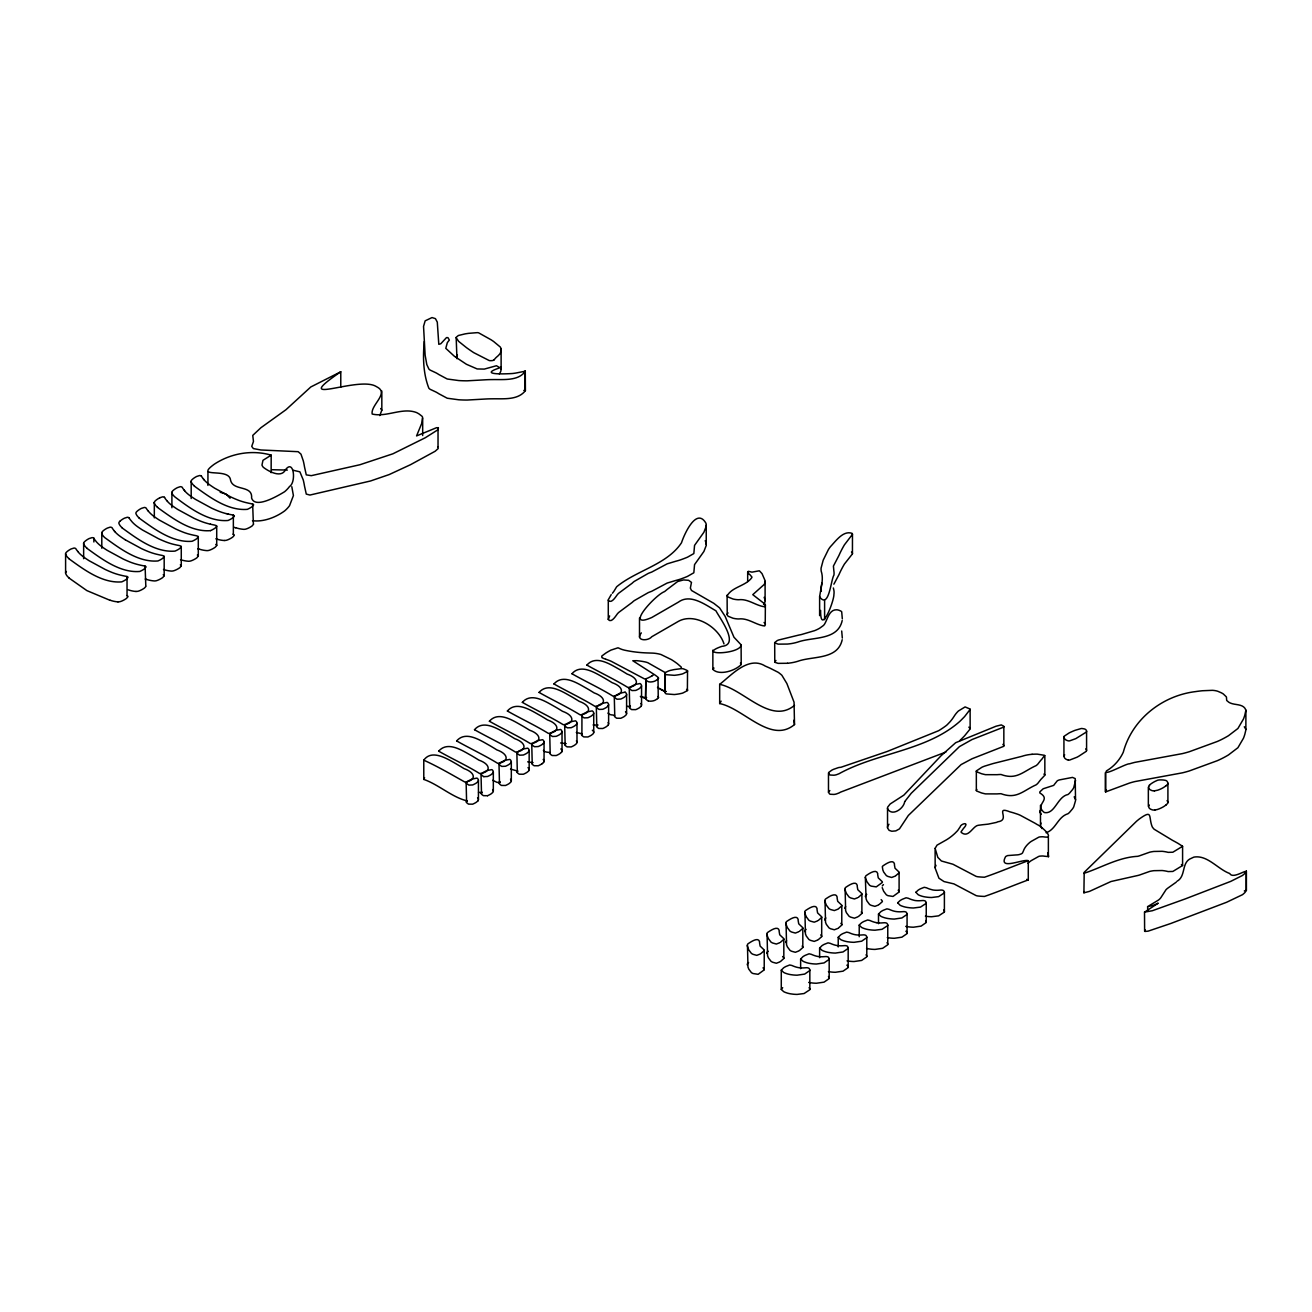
<?xml version="1.0" encoding="UTF-8"?>
<svg xmlns="http://www.w3.org/2000/svg" width="1312" height="1312" viewBox="0 0 1312 1312"><rect width="100%" height="100%" fill="white"/><g stroke="black" fill="none" stroke-linecap="round" stroke-linejoin="round"><path stroke-width="1.5" d="M1032.085 754.302L1033.397 754.22A34.817 20.106 0 0 1 1037.284 754.138L1044.68 755.351L1041.712 759.369A21.271 12.284 0 0 0 1040.367 760.845L1037.808 764.125A23.813 13.76 0 0 1 1036.103 765.618C1023.13 771.39 1016.718 780.312 1001.023 774.49A28.257 16.318 0 0 0 997.054 774.687L985.492 774.67A46.494 26.847 0 0 1 981.442 773.686L976.636 771.784A2.05 1.181 0 0 1 976.39 770.898L981.934 767.241A32.964 19.04 0 0 1 984.525 766.175L992.626 763.682A152.668 88.134 0 0 1 998.202 762.272L1021.917 756.319A26.929 15.547 0 0 1 1032.085 754.302M1044.844 755.646L1044.844 775.228L1041.712 778.574A21.271 12.284 0 0 0 1040.367 780.066L1037.808 783.346A23.813 13.76 0 0 1 1036.103 784.838C1023.13 790.611 1016.718 799.533 1001.023 793.711A28.257 16.318 0 0 0 997.054 793.908L985.492 793.891A46.494 26.847 0 0 1 981.442 792.907L976.636 791.005A2.05 1.181 0 0 1 976.39 790.103L976.866 789.447M340.776 371.772C287.771 408.016 358.078 375.576 376.019 386.4A63.255 36.523 0 0 1 378.578 387.893C387.876 394.371 370.476 405.457 372.182 414.034C386.548 417.56 402.407 407.081 416.609 412.591A35.834 20.697 0 0 1 419.102 414.002L421.956 416.216A6.576 3.788 0 0 1 422.579 417.38L421.759 423.284L416.576 435.912L436.584 427.679L438.438 427.909L437.782 429.86L425.318 437.732L392.895 453.804L359.914 464.743L311.305 475.666L306.27 474.878L304.482 466.76A198.096 114.374 0 0 0 303.236 460.709L300.973 454.149L298.168 451.689L260.891 449.983L253.347 448.573L251.74 446.392L253.462 441.455L252.757 435.404L260.908 427.728L285.967 409.721L310.813 386.958L340.776 371.772L340.776 387.138M935.112 848.388L937.014 845.158L946.083 840.041A56.629 32.702 0 0 0 950.364 837.187L952.02 835.892A89.446 51.644 0 0 0 955.12 833.169L957.366 830.89A26.88 15.514 0 0 0 958.318 829.643L959.088 828.462A55.383 31.98 0 0 1 960.122 826.986C960.384 824.166 968.108 821.689 965.419 826.002A32.324 18.663 0 0 1 963.549 828.348L961.073 831.792A3.116 1.804 0 0 0 961.417 832.579C967.912 837.794 971.782 828.528 976.538 825.855A7.626 4.412 0 0 1 978.326 825.281L982.934 824.69A114.046 65.846 0 0 0 988.297 824.116L996.382 822.427A37.49 21.648 0 0 0 997.874 821.771C1010.945 820.033 994.152 805.617 1010.027 811.882A74.505 43.017 0 0 1 1013.618 812.882L1017.718 814.227A35.736 20.631 0 0 1 1020.457 815.375L1034.807 823.116A50.299 29.044 0 0 1 1037.005 824.461C1040.957 825.937 1055.225 838.499 1044.729 837.023A9.151 5.281 0 0 0 1042.187 836.761L1039.973 836.892A4.674 2.706 0 0 0 1038.694 837.22L1031.265 841.386A25.24 14.58 0 0 0 1029.412 842.763L1027.985 844.092A47.954 27.683 0 0 0 1026.148 846.125L1025.754 846.65A33.751 19.483 0 0 0 1023.475 850.832L1022.507 852.964A5.297 3.05 0 0 1 1021.179 853.915L1019.424 854.522A9.381 5.412 0 0 1 1016.029 854.948L1007.649 855.572A12.694 7.331 0 0 0 1005.632 856.572C997.727 870.922 1023.048 858.704 1028.28 860.688L1028.28 879.909C1014.094 885.108 998.776 891.537 984.492 896.44A71.684 41.394 0 0 1 980.31 896.211L978.129 896.014A8.2 4.74 0 0 1 976.062 895.571L953.922 883.894L944.017 881.566L938.949 878.22L935.161 868.15L935.112 848.388L937.818 857.376L941.409 861L952.922 864.231L976.062 876.35A8.2 4.74 0 0 0 978.129 876.793L980.31 876.99A71.684 41.394 0 0 0 984.492 877.22C998.776 872.316 1014.094 865.904 1028.28 860.688M935.112 867.609L935.981 865.28M741.214 645.274C738.771 654.639 695.458 655.475 721.928 646.34C740.034 644.799 719.845 618.378 715.942 610.802C705.298 604.75 690.358 593.303 678.386 602.142L651.769 617.509C623.298 629.924 655.36 594.844 664.512 591.614A78.572 45.362 0 0 0 666.972 589.596L677.697 581.495L683.536 579.937L688.636 580.314L691.473 582.397L690.358 588.104L691.49 590.466L713.826 603.34L719.599 607.899L725.126 616.328L733.966 637.238L741.1 644.815L741.214 664.495C735.753 670.53 719.238 676.074 712.859 669.35L712.859 650.129M1075.578 780.345L1073.724 787.659A33.981 19.614 0 0 1 1072.429 789.742L1069.526 793.186A21.287 12.3 0 0 1 1067.952 794.531C1057.341 796.597 1054.996 814.654 1044.286 812.522C1033.807 804.125 1052.06 800.107 1039.875 793.022A6.019 3.477 0 0 1 1039.908 791.808L1043.204 788.758L1053.487 785.445A5.199 3.001 0 0 0 1054.438 784.363L1057.324 780.755A11.332 6.544 0 0 1 1059.44 779.902L1072.494 777.409L1075.217 778.59L1075.545 800.615L1073.724 806.88A33.981 19.614 0 0 1 1072.429 808.963L1069.526 812.407A21.287 12.3 0 0 1 1067.952 813.752C1057.718 816.835 1055.93 829.578 1046.09 832.743M423.776 760.189C431.779 748.742 447.687 759.041 456.658 764.142A279.538 161.392 0 0 1 463.972 768.57C475.977 772.752 476.486 780.673 464.809 782.018C451.41 774.474 437.486 766.339 423.776 760.189L423.776 779.41C438.536 784.494 452.279 797.466 467.269 800.91M423.776 779.41L424.58 777.655M705.216 540.675L705.938 542.446A24.288 14.022 0 0 1 706.2 545.562L703.904 551.466L694.556 564.603L693.835 572.77L687.537 576.362A91.66 52.923 0 0 1 683.519 577.985L680.715 579.018A45.182 26.092 0 0 1 675.975 580.412L667.136 583.069L651.621 591.335A37.212 21.484 0 0 0 648.21 592.647L634.204 600.666A32.128 18.548 0 0 0 632.138 602.438L618.903 612.294A24.731 14.284 0 0 0 617.427 613.77C615.558 616.246 611.244 623.462 608.276 619.444L608.292 599.748L611.228 594.615M608.276 619.444L609.621 615.902M1245.892 710.169L1244.809 715.155A157.096 90.692 0 0 1 1243.481 718.992L1237.921 728.488L1228.524 735.671A97.367 56.203 0 0 1 1223.489 738.508L1221.849 739.361A80.819 46.658 0 0 1 1217.208 741.51L1189.344 751.71A80.262 46.33 0 0 1 1182.309 753.629L1134.896 762.354A64.78 37.408 0 0 0 1129.566 763.814C1126.516 763.207 1102.851 776.72 1106.459 770.915C1113.839 766.552 1119.726 759.992 1123.302 752.186C1132.076 719.402 1162.038 695.704 1195.412 691.621A84.985 49.069 0 0 1 1202.366 690.752L1212.436 690.325A15.974 9.217 0 0 1 1214.961 690.604L1215.716 690.735A12.366 7.134 0 0 1 1217.831 691.293L1221.292 692.785A32.472 18.745 0 0 1 1223.309 693.95L1226.326 696.852A12.89 7.446 0 0 1 1226.523 698.328L1226.704 700.493L1228.77 702.215A26.912 15.531 0 0 0 1230.279 703.019C1235.346 705.348 1243.678 703.593 1245.892 710.169L1245.875 729.931L1244.809 734.376A157.096 90.692 0 0 1 1243.481 738.197L1237.921 747.709L1228.524 754.892A97.367 56.203 0 0 1 1223.489 757.729L1221.849 758.566A80.819 46.658 0 0 1 1217.208 760.73L1189.344 770.931A80.262 46.33 0 0 1 1182.309 772.85L1134.896 781.575A64.78 37.408 0 0 0 1129.566 783.034L1105.606 791.923L1106.459 790.136M763.026 967.83L764.109 969.109A3.51 2.017 0 0 1 764.191 969.88L758.139 974.308L753.072 973.537A16.072 9.282 0 0 1 751.432 972.651L748.726 969.06A45.526 26.289 0 0 0 747.971 967.124L747.446 944.574A5.642 3.264 0 0 1 748.004 943.804C750.726 941.967 758.369 936.588 759.599 941.819A44.198 25.518 0 0 0 759.566 942.869L760.124 946.083L764.109 949.888A3.51 2.017 0 0 1 764.191 950.675L760.845 953.627M747.217 964.812L747.446 963.795A5.642 3.264 0 0 1 748.004 963.024L748.594 962.532M779.705 961.975L776.36 963.254L772.67 962.237A16.072 9.282 0 0 1 771.03 961.335L768.324 957.744A45.526 26.289 0 0 0 767.569 955.808L767.044 933.258A5.642 3.264 0 0 1 767.586 932.488C770.324 930.651 777.967 925.272 779.197 930.503A44.198 25.518 0 0 0 779.164 931.553L779.722 934.767L783.707 938.572A3.51 2.017 0 0 1 783.789 939.359L780.443 942.311M766.815 953.496L767.044 952.479A5.642 3.264 0 0 1 767.586 951.708L768.192 951.216M798.696 951.003L795.367 952.282L791.661 951.266A16.072 9.282 0 0 1 790.021 950.38L787.315 946.772A45.526 26.289 0 0 0 786.56 944.853L786.036 922.303A5.642 3.264 0 0 1 786.593 921.532C789.316 919.679 796.958 914.316 798.188 919.548A44.198 25.518 0 0 0 798.155 920.598L798.729 923.812L802.698 927.617A3.51 2.017 0 0 1 802.78 928.388L799.434 931.356M785.806 942.524L786.036 941.524A5.642 3.264 0 0 1 786.593 940.753M817.556 940.097L814.227 941.393L810.537 940.376A16.072 9.282 0 0 1 808.897 939.474L806.191 935.882A45.526 26.289 0 0 0 805.437 933.947L804.912 911.397A5.642 3.264 0 0 1 805.453 910.626C808.192 908.79 815.834 903.41 817.064 908.642A44.198 25.518 0 0 0 817.032 909.692L817.589 912.906L821.574 916.711A3.51 2.017 0 0 1 821.656 917.498L818.311 920.45M804.682 931.635L804.912 930.618A5.642 3.264 0 0 1 805.453 929.847L806.06 929.355M837.663 928.502L834.334 929.782L830.627 928.765A16.072 9.282 0 0 1 829.004 927.879L826.281 924.271A45.526 26.289 0 0 0 825.527 922.352L825.002 899.802A5.642 3.264 0 0 1 825.56 899.032C828.282 897.178 835.924 891.816 837.154 897.047A44.198 25.518 0 0 0 837.122 898.097L837.696 901.311L841.681 905.116A3.51 2.017 0 0 1 841.746 905.887L838.401 908.855M824.789 920.024L825.002 919.023A5.642 3.264 0 0 1 825.56 918.252L825.838 917.99M857.769 916.891L854.424 918.187L850.734 917.154A16.072 9.282 0 0 1 849.094 916.268L846.388 912.676A45.526 26.289 0 0 0 845.633 910.741L845.108 888.191A5.642 3.264 0 0 1 845.65 887.42C848.388 885.584 856.031 880.204 857.261 885.436A44.198 25.518 0 0 0 857.228 886.486L857.786 889.7L861.771 893.505A3.51 2.017 0 0 1 861.853 894.276L858.507 897.244M844.879 908.429L845.108 907.412A5.642 3.264 0 0 1 845.65 906.641M865.346 877.384L865.576 876.367A5.642 3.264 0 0 1 866.133 875.612C868.856 873.759 876.498 868.396 877.728 873.612A44.198 25.518 0 0 0 877.695 874.678L878.269 877.876L882.238 881.68A3.51 2.017 0 0 1 882.32 882.468L876.268 886.879L871.201 886.125A16.072 9.282 0 0 1 869.561 885.239L866.855 881.631A45.526 26.289 0 0 0 866.1 879.712L865.346 877.384L866.1 898.933A45.526 26.289 0 0 1 866.855 900.852L869.561 904.46A16.072 9.282 0 0 0 871.201 905.346L874.907 906.362L878.236 905.083M865.346 896.604L865.576 895.588A5.642 3.264 0 0 1 866.133 894.817L866.724 894.325M852.472 534.312L844.403 544.857A249.706 144.172 0 0 0 840.385 552.336A204.738 118.211 0 0 0 839.024 555.32L833.415 566.079L833.874 571.064A36.064 20.812 0 0 1 834.055 572.704A42.328 24.436 0 0 1 834.055 573.557A35.506 20.5 0 0 1 833.924 575.115C830.808 580.101 829.02 609.26 819.656 596.976C820.541 588.465 824.051 579.724 821.214 571.179A43.28 24.994 0 0 1 821.082 568.129L823.182 560.208L828.38 549.613A74.194 42.837 0 0 1 830.43 546.678C835.859 541.036 843.222 530.212 852.062 533.328A4.461 2.575 0 0 1 852.472 534.312L852.439 553.877L844.403 564.078A249.706 144.172 0 0 0 840.385 571.556A204.738 118.211 0 0 0 839.024 574.541L833.891 584.184M833.366 587.973L833.874 590.285A36.064 20.812 0 0 1 834.055 591.925A42.328 24.436 0 0 1 834.055 592.778A35.506 20.5 0 0 1 833.924 594.336C834.071 601.47 820.246 636.533 820.623 610.392M781.28 970.208L783.625 967.813A30.455 17.581 0 0 1 785.79 966.534L789.676 964.992L791.94 965.484A26.306 15.186 0 0 0 794.678 966.6A19.631 11.332 0 0 0 796.958 967.288L798.352 967.6A14.612 8.43 0 0 0 804.617 967.846L806.404 967.731A3.788 2.181 0 0 1 807.684 967.846L808.012 967.912A2.64 1.525 0 0 1 809.11 968.436L809.799 969.617A6.626 3.821 0 0 1 809.75 970.585L804.682 974.094L797.089 975.193A28.306 16.334 0 0 1 793.17 974.964L790.841 974.652A19.86 11.464 0 0 1 787.2 973.832L785.265 973.176A13.842 7.987 0 0 1 783.658 972.405L781.28 970.208L781.28 989.428L783.658 991.626A13.842 7.987 0 0 0 785.265 992.38L787.2 993.053A19.86 11.464 0 0 0 790.841 993.873L793.17 994.184A28.306 16.334 0 0 0 797.089 994.414L804.092 993.528L809.75 989.806A6.626 3.821 0 0 0 809.799 988.838L809.11 987.657M781.28 989.428L782.706 987.674M800.632 959.039L802.977 956.628A30.455 17.581 0 0 1 805.142 955.366L809.045 953.808L811.308 954.316A26.306 15.186 0 0 0 814.03 955.415A19.631 11.332 0 0 0 816.31 956.12L817.704 956.432A14.612 8.43 0 0 0 823.969 956.678L825.773 956.563A3.788 2.181 0 0 1 827.036 956.661L827.364 956.743A2.64 1.525 0 0 1 828.462 957.252L829.151 958.432A6.626 3.821 0 0 1 829.118 959.416L824.034 962.926L816.441 964.025A28.306 16.334 0 0 1 812.522 963.795L810.193 963.484A19.86 11.464 0 0 1 806.552 962.664L804.633 961.991A13.842 7.987 0 0 1 803.01 961.237L800.632 959.039L800.632 968.65M819.623 948.068L821.968 945.673A30.455 17.581 0 0 1 824.116 944.394L828.02 942.852L830.283 943.361A26.306 15.186 0 0 0 833.005 944.46A19.631 11.332 0 0 0 835.301 945.165L836.695 945.476A14.612 8.43 0 0 0 842.96 945.722L844.748 945.608A3.788 2.181 0 0 1 846.01 945.706L846.338 945.772A2.64 1.525 0 0 1 847.454 946.296L848.142 947.477A6.626 3.821 0 0 1 848.093 948.461L843.026 951.954L835.432 953.07A28.306 16.334 0 0 1 831.513 952.84L829.184 952.528A19.86 11.464 0 0 1 825.527 951.708L823.608 951.036A13.842 7.987 0 0 1 821.984 950.282L819.623 948.068L819.623 957.678M838.22 937.326L840.582 934.931A30.455 17.581 0 0 1 842.73 933.652L846.634 932.11L848.897 932.602A26.306 15.186 0 0 0 851.619 933.718A19.631 11.332 0 0 0 853.899 934.423L855.293 934.718A14.612 8.43 0 0 0 861.574 934.98L863.362 934.866A3.788 2.181 0 0 1 864.624 934.964L864.952 935.03A2.64 1.525 0 0 1 866.051 935.554L866.756 936.735A6.626 3.821 0 0 1 866.707 937.719L861.623 941.212L854.046 942.311A28.306 16.334 0 0 1 850.127 942.082L847.798 941.786A19.86 11.464 0 0 1 844.141 940.95L842.222 940.294A13.842 7.987 0 0 1 840.598 939.54L838.22 937.326L838.22 946.936M859.212 936.735L859.229 924.993L861.574 922.812A30.455 17.581 0 0 1 863.722 921.532L867.626 919.991L869.889 920.483A26.306 15.186 0 0 0 872.611 921.598A19.631 11.332 0 0 0 874.891 922.303L876.285 922.598M878.499 914.07L880.86 911.676A30.455 17.581 0 0 1 883.009 910.397L886.912 908.855L889.175 909.347A26.306 15.186 0 0 0 891.898 910.462A19.631 11.332 0 0 0 894.177 911.168L895.571 911.463A14.612 8.43 0 0 0 901.852 911.725L903.64 911.61A3.788 2.181 0 0 1 904.903 911.709L905.231 911.774A2.64 1.525 0 0 1 906.33 912.299L907.035 913.48A6.626 3.821 0 0 1 906.986 914.464L901.902 917.957L894.325 919.072A28.306 16.334 0 0 1 890.405 918.826L888.076 918.531A19.86 11.464 0 0 1 884.419 917.695L882.5 917.039A13.842 7.987 0 0 1 880.877 916.284L878.499 914.07L878.499 923.681M456.953 358.717L456.166 337.315L458.347 335.511L465.006 333.904A77.834 44.936 0 0 1 468.597 333.346L477.355 332.641A4.936 2.854 0 0 1 478.667 332.854L491.032 339.759A181.86 104.993 0 0 1 493.624 341.497L500.2 346.958A11.218 6.478 0 0 1 500.889 348.369L500.971 348.631M456.15 356.897L457.429 355.158M719.681 684.339C731.473 675.188 748.578 655.524 765.273 666.086A208.411 120.327 0 0 1 770.21 668.267L778.065 672.252A20.041 11.578 0 0 1 779.328 673.138L780.902 674.401A20.123 11.628 0 0 1 781.919 675.336L786.888 683.552L794.055 702.215L794.514 724.568C770.767 744.281 743.871 708.529 719.681 703.56L719.681 684.339C743.871 689.308 770.767 725.06 794.514 705.364M719.681 703.56L721.141 701.166M787.462 663.282L778.098 663.364L774.769 662.265L774.703 642.552L777.262 640.568A16.597 9.578 0 0 1 778.672 639.994L798.811 635.074A46.264 26.716 0 0 0 801.55 634.5L814.604 630.646A32.98 19.04 0 0 0 819.836 628.104L823.329 625.562A16.351 9.446 0 0 0 824.51 624.184C827.708 619.034 829.118 609.375 836.892 609.785A8.987 5.182 0 0 1 839.04 610.277L840.697 610.982A5.74 3.313 0 0 1 841.697 611.786L842.32 618.854M774.67 662.019L775.95 660.477M842.32 638.075L841.697 631.006M477.978 800.878L476.223 802.321A24.157 13.956 0 0 1 472.615 804.174L468.548 804.125A16.761 9.676 0 0 1 466.629 802.682L466.137 782.772L468.253 780.984A44.838 25.879 0 0 1 472.205 779L476.978 778.082A5.789 3.346 0 0 1 477.88 781.624M466.137 801.993L467.006 800.976M487.506 795.712L483.439 795.662A16.761 9.676 0 0 1 481.52 794.219L481.028 774.31L483.144 772.522A44.838 25.879 0 0 1 487.096 770.521L491.869 769.619A5.789 3.346 0 0 1 492.771 773.162L491.114 774.638A24.157 13.956 0 0 1 487.506 776.491L483.8 776.638M481.028 793.53L482.16 792.333M510.532 779.213A5.888 3.395 0 0 1 510.794 782.165L509.089 783.625A24.157 13.956 0 0 1 505.481 785.478L501.414 785.429A16.761 9.676 0 0 1 499.495 783.986L499.003 764.076L501.118 762.288M499.003 783.297L500.134 782.116M516.862 752.858L518.978 751.071A44.838 25.879 0 0 1 522.914 749.07L527.703 748.152A5.789 3.346 0 0 1 528.605 751.71L526.932 753.186A24.157 13.956 0 0 1 523.324 755.023L519.618 755.187A15.613 9.004 0 0 1 517.371 753.547L516.862 752.858L517.338 772.768A16.761 9.676 0 0 0 519.257 774.195L523.324 774.244A24.157 13.956 0 0 0 526.932 772.391L528.703 770.948A5.888 3.395 0 0 0 527.982 767.635M516.862 772.079L517.732 771.062M541.823 763.928A24.157 13.956 0 0 1 538.215 765.782L534.148 765.732A16.761 9.676 0 0 1 532.246 764.289L531.754 744.38L533.853 742.592A44.838 25.879 0 0 1 537.805 740.608L542.594 739.689A5.789 3.346 0 0 1 543.496 743.248M531.754 763.6L532.885 762.518M549.728 734.162L551.844 732.375A44.838 25.879 0 0 1 555.78 730.374L560.568 729.456A5.789 3.346 0 0 1 561.47 733.014L559.814 734.49A24.157 13.956 0 0 1 556.19 736.327L552.483 736.491A15.613 9.004 0 0 1 550.236 734.835L549.728 734.162L550.204 754.072A16.761 9.676 0 0 0 552.122 755.499L556.19 755.548A24.157 13.956 0 0 0 559.798 753.695L561.569 752.252M549.728 753.367C551.729 751.612 544.431 753.121 543.398 750.382M564.685 725.52L566.8 723.732A44.838 25.879 0 0 1 570.753 721.731L575.525 720.813A5.789 3.346 0 0 1 576.427 724.372L574.771 725.848A24.157 13.956 0 0 1 571.163 727.701L567.456 727.848A15.613 9.004 0 0 1 565.193 726.208L564.685 725.52L565.177 745.429A16.761 9.676 0 0 0 567.096 746.872L571.163 746.922A24.157 13.956 0 0 0 574.771 745.068L576.526 743.609A5.888 3.395 0 0 0 576.394 740.87M564.685 744.74L565.816 743.543M581.429 715.581L583.545 713.794A44.838 25.879 0 0 1 587.481 711.793L592.27 710.874A5.789 3.346 0 0 1 593.172 714.433L591.499 715.909A24.157 13.956 0 0 1 587.891 717.746L584.184 717.91A15.613 9.004 0 0 1 581.938 716.27L581.905 735.491A16.761 9.676 0 0 0 583.824 736.918L587.891 736.967A24.157 13.956 0 0 0 591.499 735.114L593.27 733.67A5.888 3.395 0 0 0 592.335 730.194M581.429 734.802L582.298 733.785M608.161 725.208L606.39 726.651A24.157 13.956 0 0 1 602.782 728.504L598.715 728.455A16.761 9.676 0 0 1 596.812 727.012L596.32 707.102L598.42 705.315A44.838 25.879 0 0 1 602.372 703.33L607.161 702.412A5.789 3.346 0 0 1 608.063 705.971M596.32 726.323L597.731 724.946M625.512 711.744A5.888 3.395 0 0 1 626.07 714.958L624.381 716.434A24.157 13.956 0 0 1 620.756 718.271L616.706 718.222A16.761 9.676 0 0 1 614.787 716.795L614.295 696.885L616.41 695.098A44.838 25.879 0 0 1 620.346 693.097L625.135 692.178M614.295 716.09C616.296 714.335 608.998 715.844 607.964 713.105M629.252 688.242L631.367 686.455A44.838 25.879 0 0 1 635.32 684.454L640.092 683.536A5.789 3.346 0 0 1 640.994 687.094L639.338 688.57A24.157 13.956 0 0 1 635.73 690.424L632.023 690.571A15.613 9.004 0 0 1 629.76 688.931L629.252 688.242L629.744 708.152A16.761 9.676 0 0 0 631.662 709.595L635.73 709.644A24.157 13.956 0 0 0 639.338 707.791L641.092 706.332M629.252 707.463L630.383 706.266M842.206 620.527C837.745 640.814 812.784 636.615 797.68 642.109A32.177 18.581 0 0 1 787.446 644.061L778.098 644.143L774.67 642.798M842.206 639.731C837.745 660.034 812.784 655.82 797.68 661.33A32.177 18.581 0 0 1 787.446 663.282M970.175 709.382L964.599 716.582A376.003 217.087 0 0 1 959.695 721.518C926.715 750.546 878.532 752.53 840.467 772.948A18.155 10.48 0 0 1 838.876 773.801L836.466 774.72A9.282 5.363 0 0 1 833.907 775.212L830.365 775.048A2.821 1.624 0 0 1 829.512 774.654L828.643 772.489L831.857 770.144A35.637 20.582 0 0 1 833.563 769.324L838.434 767.618A9.61 5.56 0 0 1 840.91 767.29L887.224 751.464L938.605 730.718A126.395 72.964 0 0 0 943.754 727.373L945.673 725.995A34.555 19.942 0 0 0 947.28 724.667L949.97 721.862A97.252 56.154 0 0 0 952.053 719.288A75.128 43.378 0 0 0 953.266 717.598L954.808 715.253A50.332 29.061 0 0 1 958.383 711.022L965.091 706.922L970.126 709.07L970.142 728.964L964.599 735.802A376.003 217.087 0 0 1 959.695 740.739M765.372 605.111L765.224 605.816A7.741 4.461 0 0 1 764.634 606.751C756.007 605.849 748.152 598.567 738.722 599.732A11.66 6.724 0 0 1 736.491 599.6L735.622 599.502A19.959 11.529 0 0 1 732.932 598.977L728.291 597.108A6.494 3.756 0 0 1 727.225 595.812C731.735 587.022 746.102 585.906 751.809 577.608A2.198 1.263 0 0 1 751.973 577.1L749.939 574.689A10.119 5.838 0 0 1 748.283 573.229L748.299 571.294L751.973 572.147L759.386 570.786L762.026 573.623L765.011 580.478A15.711 9.069 0 0 1 765.076 581.888L765.011 582.413A14.104 8.134 0 0 1 764.027 584.611L752.776 594.664L765.076 604.209A3.214 1.853 0 0 1 765.372 604.881L765.224 625.037A7.741 4.461 0 0 1 764.634 625.972C756.007 625.07 748.152 617.772 738.722 618.952A11.66 6.724 0 0 1 736.491 618.821L735.622 618.723A19.959 11.529 0 0 1 732.932 618.198L728.291 616.312A6.494 3.756 0 0 1 727.225 615.016L727.094 595.107M381.825 391.009L381.825 410.23L379.758 415.576M125.362 539.855L141.352 548.547A139.138 80.327 0 0 0 145.73 550.515L147.994 551.45A47.658 27.519 0 0 0 156.112 554.107L157.899 554.517A36.605 21.14 0 0 0 162.081 555.386L163.951 556.026A2.083 1.197 0 0 1 164.18 556.567L162.754 558.289A24.797 14.317 0 0 1 157.916 560.962C138.4 562.618 120.015 548.596 104.878 537.69A20.156 11.644 0 0 1 101.713 533.246M164.18 556.567L164.18 575.788L162.754 577.51A24.174 13.956 0 0 1 157.637 580.298L156.62 580.642A4.887 2.821 0 0 1 154.406 580.954L154.176 580.937A20.156 11.644 0 0 1 146.403 579.346M129.052 517.797A31.636 18.27 0 0 0 131.2 520.782L132.004 521.782A49.216 28.421 0 0 0 137.596 526.719L138.186 527.145A132.43 76.457 0 0 0 142.45 529.982L158.44 538.691A139.138 80.327 0 0 0 162.819 540.642L165.099 541.577A47.658 27.519 0 0 0 173.217 544.25L174.988 544.66A36.605 21.14 0 0 0 179.17 545.513L181.056 546.153A2.083 1.197 0 0 1 181.269 546.71L179.842 548.432A24.797 14.317 0 0 1 175.004 551.106C155.505 552.746 137.104 538.74 121.967 527.818M181.269 546.71L181.269 565.915L179.842 567.653A24.174 13.956 0 0 1 174.726 570.425L173.725 570.769A4.887 2.821 0 0 1 171.495 571.081L171.265 571.081A20.156 11.644 0 0 1 163.492 569.474M148.174 510.975L149.027 511.959A49.216 28.421 0 0 0 154.603 516.895L155.193 517.305A132.43 76.457 0 0 0 159.474 520.159L175.464 528.867A139.138 80.327 0 0 0 179.842 530.819L182.106 531.754A47.658 27.519 0 0 0 190.24 534.41L192.011 534.82A36.605 21.14 0 0 0 196.193 535.69L198.063 536.329A2.083 1.197 0 0 1 198.292 536.87L196.866 538.609A24.797 14.317 0 0 1 192.028 541.282C172.528 542.922 154.127 528.9 138.99 517.994M198.292 536.87L198.292 556.091L196.866 557.813A24.174 13.956 0 0 1 191.749 560.601L190.732 560.946A4.887 2.821 0 0 1 188.518 561.257L188.288 561.241A20.156 11.644 0 0 1 180.515 559.65M210.445 524.177A36.605 21.14 0 0 0 214.594 525.062L216.48 525.702A2.083 1.197 0 0 1 216.693 526.243L215.283 527.965A24.797 14.317 0 0 1 210.445 530.638M216.71 526.243L216.71 545.464L215.283 547.186A24.174 13.956 0 0 1 210.166 549.974L209.149 550.318A4.887 2.821 0 0 1 206.935 550.63L206.706 550.614A20.156 11.644 0 0 1 198.932 549.006M605.668 659.198L605.209 659.034A16.892 9.742 0 0 1 601.913 657.591L601.749 656.082L605.816 653.064A90.643 52.332 0 0 1 610.933 650.112L617.985 647.8A10.381 6.002 0 0 1 619.248 648.325L619.92 648.636A19.057 11.004 0 0 0 625.365 650.342L625.922 650.457A76.539 44.182 0 0 0 646.718 652.917L653.032 653.13A22.452 12.956 0 0 1 661.002 654.524L671.4 659.608A107.945 62.32 0 0 1 677.32 663.659L681.338 667.152L681.01 668.595A5.166 2.985 0 0 1 680.19 668.776L680.042 668.792A36.523 21.09 0 0 1 678.534 669.005L675.664 669.382A47.937 27.683 0 0 0 674.024 669.612L670.301 670.416A13.874 8.003 0 0 0 668.53 671.006A18.532 10.709 0 0 0 666.168 672.154L665.709 672.4A1.788 1.033 0 0 1 665.282 672.613L647.882 662.74A16.056 9.266 0 0 0 645.274 661.953L643.044 661.51A51.676 29.832 0 0 0 636.861 660.69L632.794 660.74L654.737 674.827A16.154 9.332 0 0 1 655.164 675.106L657.394 676.779A20.172 11.644 0 0 1 658.017 677.287L658.247 698.132A13.71 7.921 0 0 1 657.542 698.64M525.276 371.214C518.617 381.267 503.103 379.348 492.328 379.594A71.192 41.098 0 0 0 484.39 379.857L467.154 380.824A77.146 44.542 0 0 1 458.741 380.562L447.228 379.004L438.93 374.576A48.741 28.142 0 0 0 436.043 372.854L431.287 370.624A7.019 4.051 0 0 1 428.86 368.984L426.81 364.556L425.137 355.191L423.546 326.409L425.154 320.833L432.025 317.57L435.436 318.636L437.29 322.129L438.798 344.318L440.799 343.744L446.49 337.594L447.966 337.643L449.327 340.07L447.326 342.645L445.801 348.336L454.346 356.241L466.432 364.277L477.174 368.951L484.276 369.098L496.461 365.736L499.462 367.508A1.886 1.082 0 0 1 499.331 367.983C478.224 374.97 504.316 374.051 512.467 373.51A32.423 18.712 0 0 0 518.142 372.592L525.276 371.214L525.407 390.632C517.863 400.455 503.365 398.569 492.328 398.815A71.192 41.098 0 0 0 484.39 399.078L467.154 400.045A77.146 44.542 0 0 1 458.741 399.783L447.228 398.225L438.93 393.797A48.741 28.142 0 0 0 436.043 392.075L431.287 389.844A7.019 4.051 0 0 1 428.86 388.204C423.186 373.756 422.743 356.815 424.317 341.464M1083.909 892.8L1084.204 872.332L1136.569 821.23A160.687 92.775 0 0 1 1139.406 818.918C1153.15 809.045 1148.262 816.868 1152.198 826.773A25.223 14.563 0 0 0 1154.183 829.25L1172.403 840.27A217.759 125.722 0 0 1 1178.045 843.386L1182.588 846.289L1182.588 865.51L1172.846 871.447L1168.123 871.578A20.434 11.792 0 0 0 1165.548 871.004A23.55 13.596 0 0 0 1162.12 870.528L1153.888 870.676A26.847 15.498 0 0 0 1149.755 871.398L1140.226 874.776A13.35 7.708 0 0 1 1137.619 875.53L1111.002 881.516L1089.485 891.389L1083.909 892.8L1084.204 891.553M1177.028 881.254C1186.327 876.203 1180.98 862.066 1191.476 858.245A26.289 15.17 0 0 1 1194.035 857.08C1207.581 854.866 1217.667 869.102 1229.721 873.513C1232.968 879.909 1249.319 867.134 1245.006 873.202A34.784 20.074 0 0 1 1242.448 875.481L1230.754 881.369L1185.228 898.917L1152.362 910.725L1144.622 912.102L1158.234 903.148A46.035 26.568 0 0 1 1156.085 904.148L1155.314 904.476A49.102 28.339 0 0 1 1152.74 905.493L1147.623 906.625L1158.496 900.048A19.713 11.382 0 0 0 1160.858 897.67L1166.04 889.667A24.534 14.17 0 0 1 1168.352 887.748L1176.241 882.156M1246.4 871.119L1246.4 890.34L1245.006 892.422A34.784 20.074 0 0 1 1242.448 894.702L1226.622 902.262L1170.763 923.5L1148.131 931.143L1144.9 931.454L1145.343 930.011M723.994 643.913C718.73 627.038 694.671 612.261 678.386 621.363L651.769 636.73C648.079 641.437 634.86 640.994 641.322 632.892M945.886 752.055L840.467 792.169A18.155 10.48 0 0 1 838.876 793.022L836.466 793.94A9.282 5.363 0 0 1 833.907 794.432L830.365 794.268A2.821 1.624 0 0 1 829.512 793.875L828.479 792.218L829.84 790.546M1041.941 828.577L1040.498 825.264L1040.99 823.001M271.19 455.149L262.974 460.315L261.974 465.088A16.695 9.643 0 0 0 263.335 467.318C268.878 471.566 281.473 478.47 285.59 469.598C293.97 458.675 296.315 482.504 289.542 486.49A52.382 30.242 0 0 1 284.655 491.688C277.914 495.788 255.135 509.286 251.592 498.019C252.79 484.62 232.946 491.492 230.518 480.012C229.026 467.006 193.963 479.11 214.135 464.317C230.748 453.263 252.068 449.573 271.19 455.149L271.141 472.697M821.837 583.217L821.082 587.35A43.28 24.994 0 0 0 821.214 590.4L821.345 591.154M687.39 690.604L687.537 671.285M727.094 614.328L728.029 612.884M712.859 669.35L713.974 668.038M1182.588 846.289L1172.846 852.226L1168.123 852.357A20.434 11.792 0 0 0 1165.548 851.783A23.55 13.596 0 0 0 1162.12 851.308L1153.888 851.455A26.847 15.498 0 0 0 1149.755 852.177L1140.226 855.555A13.35 7.708 0 0 1 1137.619 856.326C1118.201 857.359 1101.293 867.757 1083.696 873.415M687.029 690.817L683.667 692.605A8.938 5.166 0 0 1 682.076 693.261L679.403 693.835A38.228 22.074 0 0 1 674.286 694.54L666.217 693.9A3.592 2.066 0 0 1 665.053 692.359A2.903 1.673 0 0 1 665.217 691.867L665.791 691.293M763.568 604.422L764.043 603.832A14.104 8.134 0 0 0 765.011 601.618L765.076 601.109A15.711 9.069 0 0 0 765.011 599.699L764.158 597.304M612.392 593.237L612.95 592.548A42.492 24.534 0 0 0 614.36 590.58L616.542 586.94A6.462 3.723 0 0 1 617.23 586.3C637.173 570.162 667.086 564.537 681.518 542.742C683.864 535.263 696.311 506.547 705.938 523.226A24.288 14.022 0 0 1 706.2 526.342L703.904 532.246L694.556 545.382L693.835 553.566L687.537 557.157A91.66 52.923 0 0 1 683.519 558.764L680.715 559.798A45.182 26.092 0 0 1 675.975 561.192L667.136 563.848L651.621 572.114A37.212 21.484 0 0 0 648.21 573.426L634.204 581.446A32.128 18.548 0 0 0 632.138 583.233L618.903 593.073A24.731 14.284 0 0 0 617.427 594.549C615.558 597.042 611.244 604.242 608.276 600.224M477.978 781.657L476.223 783.1A24.157 13.956 0 0 1 472.615 784.953L468.909 785.101A15.613 9.004 0 0 1 466.646 783.461L466.137 782.772M510.86 762.961L509.089 764.404A24.157 13.956 0 0 1 505.481 766.257L501.774 766.405A15.613 9.004 0 0 1 499.511 764.765L499.003 764.076M543.594 743.264L541.823 744.724A24.157 13.956 0 0 1 538.215 746.561L534.509 746.708A15.613 9.004 0 0 1 532.262 745.068L531.754 744.38M543.594 762.485L541.823 763.928M608.161 705.987L606.39 707.447A24.157 13.956 0 0 1 602.782 709.284L599.076 709.431A15.613 9.004 0 0 1 596.829 707.791L596.32 707.102M499.282 373.805L499.757 373.231A17.925 10.348 0 0 0 500.905 367.868M888.962 824.264L887.666 826.363A11.234 6.494 0 0 0 887.584 828.02L889.126 830.365L891.799 831.25L895.817 830.89L899.458 828.889L908.347 815.457L961.089 764.601L972.028 758.762L1003.664 746.348A3.559 2.05 0 0 0 1003.844 745.528L1002.893 744.363M66.387 571.474L66.01 571.917A4.887 2.821 0 0 0 65.6 573.213L65.633 573.344A20.156 11.644 0 0 0 68.864 577.739M1149.164 785.38L1149.492 785.035A33.128 19.122 0 0 1 1155.019 781.411L1157.496 780.279A6.035 3.493 0 0 1 1159.956 779.902L1160.513 779.902A18.434 10.644 0 0 1 1163.892 780.066L1165.745 780.443A3.05 1.771 0 0 1 1166.909 781.148L1167.172 781.476A12.907 7.446 0 0 1 1167.45 781.952L1167.844 782.838A4.805 2.772 0 0 1 1167.696 784.084L1166.204 785.708M1064.688 754.843L1064.196 755.433A4.362 2.509 0 0 0 1063.934 756.253L1063.934 756.401M648.194 700.772L647.718 700.559A6.986 4.034 0 0 1 646.324 699.591L645.734 698.706A2.132 1.23 0 0 1 645.98 697.984L646.062 697.902A6.265 3.608 0 0 1 646.636 697.492M1041.105 809.34L1039.908 811.029A6.019 3.477 0 0 0 1039.875 812.243L1041.203 814.244M119.818 521.34L119.294 521.93A4.887 2.821 0 0 0 118.884 523.242L118.916 523.373A20.156 11.644 0 0 0 122.147 527.752M1027.985 863.296L1029.412 861.984A25.24 14.58 0 0 1 1031.265 860.606L1038.694 856.441A4.674 2.706 0 0 1 1039.973 856.113L1042.187 855.982A9.151 5.281 0 0 1 1044.729 856.244L1048.632 856.588L1047.829 852.784M493.952 359.964L494.886 358.898A21.025 12.136 0 0 1 496.149 357.504L497.412 356.388A54.12 31.242 0 0 0 498.248 355.65L499.757 354.01A17.925 10.348 0 0 0 500.905 348.648M1165.909 805.158L1167.696 803.305A5.084 2.936 0 0 0 1167.746 801.796A21.845 12.612 0 0 0 1167.516 801.288L1167.09 800.582M883.468 884.649L882.878 885.157A5.642 3.264 0 0 0 882.32 885.928M144.599 568.785L146.026 567.046A2.083 1.197 0 0 0 145.796 566.505L143.926 565.849A36.605 21.14 0 0 1 139.761 564.996L137.99 564.57A47.658 27.519 0 0 1 129.839 561.946L127.576 560.995A139.138 80.327 0 0 1 123.197 559.027L107.207 550.335A132.43 76.457 0 0 1 102.926 547.498L102.352 547.071A49.216 28.421 0 0 1 96.694 542.151L95.907 541.151A31.636 18.27 0 0 1 93.792 538.133L92.939 537.74A2.083 1.197 0 0 0 91.988 537.658L89.085 538.576A24.174 13.956 0 0 0 84.575 541.692L84.05 542.282A4.887 2.821 0 0 0 83.64 543.594L83.673 543.709A20.156 11.644 0 0 0 86.904 548.104M657.246 679.616L656.623 680.042A19.155 11.054 0 0 1 654.95 681.043A7.511 4.346 0 0 1 651.621 681.879A4.756 2.739 0 0 1 648.128 681.617L647.718 681.338A6.986 4.034 0 0 1 646.324 680.37L645.766 679.632A2.132 1.23 0 0 1 645.98 678.763L645.406 678.894A1.771 1.017 0 0 1 644.553 678.927L611.195 661.281A35.408 20.451 0 0 0 608.391 660.149L605.914 659.28M657.246 698.837L656.623 699.263A19.155 11.054 0 0 1 654.95 700.264A7.511 4.346 0 0 1 651.621 701.1A4.756 2.739 0 0 1 648.128 700.838M895.719 875.76L899.064 872.792A3.51 2.017 0 0 0 898.999 872.021L895.014 868.216L894.44 865.002A44.198 25.518 0 0 1 894.472 863.952C893.242 858.72 885.6 864.083 882.878 865.936A5.642 3.264 0 0 0 882.32 866.707L882.845 870.036A45.526 26.289 0 0 1 883.616 871.955L886.322 875.563A16.072 9.282 0 0 0 887.945 876.449L891.652 877.466L894.981 876.186M780.443 961.532L783.789 958.564A3.51 2.017 0 0 0 783.707 957.793L782.608 956.514M799.434 950.577L802.78 947.608A3.51 2.017 0 0 0 802.698 946.821L802.157 946.05M818.311 939.671L821.656 936.702A3.51 2.017 0 0 0 821.574 935.932L820.771 934.915M838.401 928.076L841.746 925.108A3.51 2.017 0 0 0 841.681 924.32L840.861 923.304M858.507 916.465L861.853 913.496A3.51 2.017 0 0 0 861.771 912.726L861.23 911.955M878.974 904.64L882.32 901.688A3.51 2.017 0 0 0 882.238 900.901L881.156 899.622M760.107 954.07L756.762 955.349L753.072 954.332A16.072 9.282 0 0 1 751.432 953.43L748.726 949.839A45.526 26.289 0 0 0 747.971 947.904L747.217 945.591M779.705 942.754L776.36 944.033L772.67 943.016A16.072 9.282 0 0 1 771.03 942.131L768.324 938.523A45.526 26.289 0 0 0 767.569 936.604L766.815 934.275M798.696 931.782L795.367 933.062L791.661 932.045A16.072 9.282 0 0 1 790.021 931.159L787.315 927.551A45.526 26.289 0 0 0 786.56 925.632L785.806 923.304M817.556 920.893L814.227 922.172L810.537 921.155A16.072 9.282 0 0 1 808.897 920.27L806.191 916.662M837.663 909.282L834.334 910.561L830.627 909.544A16.072 9.282 0 0 1 829.004 908.658L826.281 905.05A45.526 26.289 0 0 0 825.527 903.132L824.789 900.803M857.769 897.67L854.424 898.966L850.734 897.949A16.072 9.282 0 0 1 849.094 897.047L846.388 893.456A45.526 26.289 0 0 0 845.633 891.52L844.879 889.208M657.492 687.373L665.168 691.818A1.788 1.033 0 0 0 665.709 691.621L665.906 691.506M686.914 671.662L683.536 673.45A7.446 4.297 0 0 1 682.06 674.024L679.403 674.614A38.228 22.074 0 0 1 674.286 675.319L666.217 674.696A3.592 2.066 0 0 1 665.053 673.138A2.919 1.689 0 0 1 665.266 672.597L665.266 691.818M665.774 691.588L660.182 689.161M159.769 497.756L162.672 496.838A2.083 1.197 0 0 1 163.623 496.936L164.558 497.314M597.764 725.093L593.106 724.946M1244.317 890.914L1246.4 890.34M630.383 706.381L626.775 706.381M565.816 743.658L560.601 742.953M500.134 782.214L497.15 782.428L492.689 780.296M482.16 792.448L478.552 792.448M210.445 530.638C190.929 532.278 172.544 518.273 157.407 507.367M646.226 697.902L640.961 696.721M646.226 678.681L648.046 677.943A41.689 24.059 0 0 0 652.113 675.795M582.249 733.834L576.312 732.473M532.574 762.649L527.67 761.829M517.682 771.112L510.532 769.078M645.98 678.763L645.406 698.115A1.771 1.017 0 0 1 644.553 698.148L640.338 696.393M523.783 390.418L525.407 390.632M1154.773 810.045L1157.397 809.488A26.552 15.334 0 0 0 1165.81 805.109M1154.478 790.857L1157.774 790.168A26.798 15.465 0 0 0 1166.106 785.675M1026.738 879.384L1028.28 879.909M224.286 540.462L224.516 540.462A4.887 2.821 0 0 0 226.746 540.167L227.747 539.822A24.174 13.956 0 0 0 232.814 537.018L234.29 535.312A2.083 1.197 0 0 0 234.077 534.771L232.978 534.214M136.022 591.417L136.251 591.433A4.887 2.821 0 0 0 138.465 591.122L139.482 590.777A24.174 13.956 0 0 0 144.55 587.973L146.026 586.267A2.083 1.197 0 0 0 145.796 585.726L145.091 565.997M117.982 601.847L118.211 601.847A4.887 2.821 0 0 0 120.425 601.536L121.442 601.191A24.174 13.956 0 0 0 126.51 598.387L127.986 596.681A2.083 1.197 0 0 0 127.756 596.14L126.657 595.582M287.361 470.073L271.666 469.712M681.518 668.595L681.994 668.612A4.034 2.329 0 0 1 683.667 668.956A12.726 7.347 0 0 1 684.372 669.235L685.766 669.825A23.96 13.842 0 0 1 686.914 670.366L687.767 670.957M293.15 470.254L299.89 471.828L303.236 479.93A198.096 114.374 0 0 1 304.482 485.981L306.27 494.083L309.927 495.05L370.542 480.979L389.188 474.567L410.508 464.694L435.141 451.262L438.208 448.54L437.683 446.72M194.274 486.08C209.412 496.986 227.812 510.991 247.312 509.351A24.797 14.317 0 0 0 252.117 506.662L253.577 504.956A2.083 1.197 0 0 0 253.364 504.415L251.478 503.742A36.605 21.14 0 0 1 247.312 502.89L245.541 502.48A47.658 27.519 0 0 1 237.39 499.839L235.127 498.904A139.138 80.327 0 0 1 230.748 496.936L214.758 488.244A132.43 76.457 0 0 1 210.478 485.391L209.904 484.981A49.216 28.421 0 0 1 204.246 480.061M171.823 492.771A20.156 11.644 0 0 0 175.168 497.133C189.978 508.269 208.608 522.078 228.026 520.487A24.797 14.317 0 0 0 232.831 517.797L234.258 516.272A2.083 1.197 0 0 0 234.077 515.55L232.191 514.878A36.605 21.14 0 0 1 228.026 514.025M68.683 558.584C83.82 569.506 102.221 583.512 121.721 581.872A24.797 14.317 0 0 0 126.526 579.182L127.986 577.477A2.083 1.197 0 0 0 127.756 576.919L125.886 576.263A36.605 21.14 0 0 1 121.721 575.41L119.95 574.984A47.658 27.519 0 0 1 111.799 572.36L109.536 571.409A139.138 80.327 0 0 1 105.157 569.441L89.167 560.749A132.43 76.457 0 0 1 84.886 557.912L84.312 557.485A49.216 28.421 0 0 1 78.654 552.565L77.867 551.565M1068.345 760.009L1068.591 760.042A3.51 2.017 0 0 0 1069.657 760.058L1077.021 757.204A108.043 62.386 0 0 0 1078.874 756.171L1086.287 751.317A4.723 2.722 0 0 0 1085.729 748.906M925.403 916.186L927.732 916.498A28.306 16.334 0 0 0 931.651 916.727L938.654 915.842L944.312 912.119A6.626 3.821 0 0 0 944.361 911.151L943.672 909.97M220.203 492.279L226.041 494.034L230.092 498.216M228.009 514.042L226.254 513.615M210.428 524.193L208.657 523.767A47.658 27.519 0 0 1 200.523 521.126L198.26 520.192A139.138 80.327 0 0 1 193.881 518.224L177.874 509.532A132.43 76.457 0 0 1 173.61 506.678L173.02 506.268A49.216 28.421 0 0 1 167.378 501.348M235.684 527.834L233.995 527.276M215.873 538.806L216.398 538.97A20.156 11.644 0 0 0 224.27 540.528M198.817 549.121L197.718 548.76M146.288 579.445L145.206 579.1M110.093 600.338L86.887 590.613L68.683 577.805M1043.893 774.08L1044.844 774.867M968.846 727.16L970.175 728.603M201.425 476.026L200.49 475.649A2.083 1.197 0 0 0 199.539 475.551L196.652 476.469A24.174 13.956 0 0 0 192.126 479.585L191.716 480.044A4.887 2.821 0 0 0 191.191 481.488L191.224 481.619M129.117 517.781L128.182 517.387A2.083 1.197 0 0 0 127.231 517.305L124.345 518.224A24.174 13.956 0 0 0 119.818 521.34M215.758 544.398L216.48 544.923A2.083 1.197 0 0 1 216.693 545.464M197.341 555.042L198.063 555.55A2.083 1.197 0 0 1 198.292 556.091M180.334 564.865L181.056 565.374A2.083 1.197 0 0 1 181.269 565.915M163.229 574.738L163.951 575.246A2.083 1.197 0 0 1 164.18 575.788M1181.39 864.559L1182.588 865.51M1074.184 796.827L1075.578 799.566M851.472 552.04L852.062 552.549A4.461 2.575 0 0 1 852.472 553.533M764.043 622.478L765.076 623.43A3.214 1.853 0 0 1 765.372 624.102L765.372 624.332M380.66 408.508L381.825 410.23M1244.301 726.75L1245.892 729.374M887.043 942.656L887.732 943.836A6.626 3.821 0 0 1 887.699 944.82L882.615 948.314L875.022 949.412A28.306 16.334 0 0 1 871.119 949.183L868.79 948.888A19.86 11.464 0 0 1 866.543 948.428M866.051 954.775L866.756 955.956A6.626 3.821 0 0 1 866.707 956.924L861.623 960.433L854.046 961.532A28.306 16.334 0 0 1 850.127 961.302L847.798 961.007A19.86 11.464 0 0 1 847.027 960.86M828.462 976.472L829.151 977.653A6.626 3.821 0 0 1 829.118 978.637L824.034 982.147L816.441 983.246A28.306 16.334 0 0 1 812.522 983.016L810.193 982.704A19.86 11.464 0 0 1 808.684 982.426M658.017 696.508L658.673 697.508M86.723 548.17C101.86 559.092 120.261 573.098 139.761 571.458A24.797 14.317 0 0 0 144.566 568.768M252.478 520.7C263.286 522.16 275.733 517.42 284.655 510.909A52.382 30.242 0 0 0 289.542 505.694L293.412 495.575L291.805 486.719M898.179 890.208L898.999 891.242A3.51 2.017 0 0 1 899.064 892.012L893.013 896.44L887.945 895.67A16.072 9.282 0 0 1 886.322 894.784L883.599 891.176A45.526 26.289 0 0 0 882.845 889.257L882.205 887.65M925.649 920.565L926.206 921.631A6.626 3.821 0 0 1 926.157 922.598L921.09 926.108L913.496 927.207A28.306 16.334 0 0 1 909.577 926.977L907.248 926.666A19.86 11.464 0 0 1 905.739 926.387M204.311 480.044L203.458 479.044M185.025 491.18L184.172 490.18M167.428 501.332L166.591 500.331A31.636 18.27 0 0 1 164.476 497.33M114.898 531.655L114.062 530.671M740.444 663.101L741.214 664.495M687.767 690.161L687.226 689.735A20.074 11.578 0 0 0 686.57 689.407M645.734 679.485L645.734 698.706A2.116 1.214 0 0 1 645.963 698M793.744 720.304L794.514 724.568M500.971 367.852L500.889 367.573A11.218 6.478 0 0 0 500.561 366.753M859.212 925.206L861.59 927.42A13.842 7.987 0 0 0 863.214 928.174L865.133 928.83A19.86 11.464 0 0 0 868.79 929.667L871.119 929.962A28.306 16.334 0 0 0 875.022 930.192L882.041 929.306L887.699 925.6A6.626 3.821 0 0 0 887.732 924.616L887.043 923.435A2.64 1.525 0 0 0 885.944 922.91L885.616 922.844A3.788 2.181 0 0 0 884.354 922.73L882.566 922.861A14.612 8.43 0 0 1 876.252 922.664M658.657 678.124L658.247 678.911A13.71 7.921 0 0 1 657.542 679.436M456.15 337.676L458.675 341.399L466.465 347.631A235.766 136.12 0 0 0 473.681 352.616L489.228 360.554A5.756 3.313 0 0 0 490.36 360.669A8.2 4.74 0 0 0 491.278 360.669L492.508 360.554A2.854 1.656 0 0 0 493.952 359.964M614.295 696.885L614.77 697.574A15.613 9.004 0 0 0 617.034 699.214L620.756 699.05A24.157 13.956 0 0 0 624.364 697.197L626.136 695.754A5.789 3.346 0 0 0 625.086 692.195M171.938 492.754L171.921 492.623A4.887 2.821 0 0 1 172.315 491.328L172.84 490.721A24.174 13.956 0 0 1 177.399 487.638L180.252 486.686A2.083 1.197 0 0 1 181.204 486.785L182.138 487.162A31.636 18.27 0 0 0 184.221 490.163M154.34 502.775L154.357 502.906A4.887 2.821 0 0 1 154.718 501.479L155.259 500.872A24.174 13.956 0 0 1 159.802 497.789M101.811 533.098L101.828 533.23A4.887 2.821 0 0 1 102.188 531.803L102.73 531.212A24.174 13.956 0 0 1 107.272 528.113L110.142 527.162A2.083 1.197 0 0 1 111.094 527.26L112.028 527.654A31.636 18.27 0 0 0 114.095 530.655M804.682 912.414L805.437 914.726A45.526 26.289 0 0 1 806.191 916.662M1064.13 737.196A6.527 3.772 0 0 0 1068.296 740.87A3.575 2.066 0 0 0 1069.657 740.854L1075.791 738.64L1086.287 732.096A3.706 2.132 0 0 0 1086.549 731.522A4.969 2.87 0 0 0 1085.647 729.554A3.477 2.017 0 0 0 1084.22 728.882L1082.138 728.537A3.362 1.952 0 0 0 1081.236 728.521L1075.053 730.325A76.883 44.378 0 0 0 1069.198 732.9L1064.196 736.212A4.362 2.509 0 0 0 1063.934 737.032L1063.934 737.196M1246.22 870.988L1246.22 890.208M1167.91 783.264L1167.91 802.485M1148.344 787.151L1148.344 806.372M1147.623 906.625L1147.705 910.594M1144.507 911.906L1144.622 931.323M1105.606 772.702L1105.606 791.923M1105.442 772.604L1105.442 791.825M1086.582 731.227L1086.582 750.431M1063.934 737.032L1063.934 756.253M1048.37 837.548L1048.37 856.769M1040.482 805.256L1040.482 824.477M1003.844 726.586L1003.844 745.806M976.341 771.194L976.341 790.414M944.394 892.406L944.394 911.627M926.239 902.886L926.239 922.106M907.068 913.956L907.068 933.176M899.097 872.529L899.097 891.75M887.765 925.091L887.765 944.312M887.535 808.241L887.535 827.462M866.789 937.211L866.789 956.432M861.886 894.03L861.886 913.234M848.175 947.953L848.175 967.174M841.779 905.624L841.779 924.845M829.184 958.908L829.184 978.129M828.479 773.014L828.479 792.218M824.608 600.42L824.608 619.641M821.689 917.236L821.689 936.456M819.623 596.419L819.623 615.64M809.832 970.093L809.832 989.297M802.813 928.125L802.813 947.346M783.822 939.097L783.822 958.318M765.093 581.413L765.093 600.634M764.224 950.413L764.224 969.634M747.676 571.917L747.676 581.528M706.233 525.243L706.233 544.464M665.069 673.138L665.069 692.359M641.552 685.897L641.552 705.118M639.502 617.985L639.502 637.206M626.595 694.524L626.595 713.744M608.62 704.757L608.62 723.978M593.729 713.236L593.729 732.44M576.985 723.174L576.985 742.395M562.028 731.801L562.028 751.022M544.054 742.034L544.054 761.255M529.162 750.513L529.162 769.718M524.948 371.116L524.948 390.336M511.319 761.731L511.319 780.952M501.118 350.074L501.118 369.295M493.328 771.964L493.328 791.185M478.437 780.427L478.437 799.648M438.028 427.564L438.028 446.785M422.677 418.266L422.677 435.551M252.642 503.89L253.364 523.636A2.083 1.197 0 0 1 253.577 524.177L252.15 525.899A24.174 13.956 0 0 1 247.033 528.687L246.033 529.031A4.887 2.821 0 0 1 243.802 529.343L243.573 529.326A20.156 11.644 0 0 1 235.799 527.719M233.356 515.026L233.356 534.246M207.936 471.976L207.936 485.424M191.191 481.225L191.191 498.527M171.905 492.361L171.905 507.744M154.324 502.529L154.324 517.896M127.034 576.411L127.034 595.632M101.795 532.852L101.795 548.219M93.874 538.133L93.874 541.971M83.64 543.332L83.64 558.699M65.6 553.746L65.6 572.967M136.005 591.482A20.156 11.644 0 0 1 128.248 589.826M117.965 601.896A20.156 11.644 0 0 1 110.208 600.24M905.87 931.225A2.64 1.525 0 0 1 906.33 931.52L907.035 932.701A6.626 3.821 0 0 1 906.986 933.685L901.902 937.178L894.325 938.277A28.306 16.334 0 0 1 890.405 938.047L888.076 937.752A19.86 11.464 0 0 1 887.306 937.604M846.83 965.156A2.64 1.525 0 0 1 847.454 965.517L848.142 966.698A6.626 3.821 0 0 1 848.093 967.682L843.026 971.175L835.432 972.274A28.306 16.334 0 0 1 831.513 972.044L829.184 971.749A19.86 11.464 0 0 1 828.43 971.618M1068.296 760.074A6.527 3.772 0 0 1 1064.13 756.417M1154.773 810.176A6.117 3.542 0 0 1 1149.296 805.043M640.863 703.478A5.888 3.395 0 0 1 641.043 706.315M608.096 722.568A5.888 3.395 0 0 1 608.096 725.192M560.847 748.922A5.888 3.395 0 0 1 561.503 752.235M543.168 759.435A5.888 3.395 0 0 1 543.529 762.469M492.64 789.562A5.888 3.395 0 0 1 492.82 792.399L491.114 793.858A24.157 13.956 0 0 1 487.506 795.712M477.568 797.827A5.888 3.395 0 0 1 477.929 800.861M77.916 551.548A31.636 18.27 0 0 1 75.752 548.564L74.899 548.154A2.083 1.197 0 0 0 73.948 548.072L71.045 548.99A24.174 13.956 0 0 0 66.535 552.106L66.01 552.696A4.887 2.821 0 0 0 65.6 554.008L65.633 554.14A20.156 11.644 0 0 0 68.864 558.518M203.508 479.028A31.636 18.27 0 0 1 201.359 476.043M194.455 485.998A20.156 11.644 0 0 1 191.109 481.635M184.959 491.196A49.216 28.421 0 0 0 190.617 496.116L191.208 496.526A132.43 76.457 0 0 0 195.472 499.364L211.462 508.072A139.138 80.327 0 0 0 215.84 510.04L218.12 510.975A47.658 27.519 0 0 0 226.238 513.632M157.588 507.301A20.156 11.644 0 0 1 154.242 502.922M148.223 510.958A31.636 18.27 0 0 1 146.058 507.974L145.206 507.564A2.083 1.197 0 0 0 144.254 507.482L141.352 508.4A24.174 13.956 0 0 0 136.842 511.516L136.317 512.106A4.887 2.821 0 0 0 135.907 513.418L135.94 513.55A20.156 11.644 0 0 0 139.17 517.928M125.362 539.855A132.43 76.457 0 0 1 121.081 537.018L120.491 536.592A49.216 28.421 0 0 1 114.849 531.672M1154.462 791.021A6.232 3.592 0 0 1 1149.558 785.527M510.745 762.928A5.789 3.346 0 0 0 509.81 759.402L505.071 760.288A44.838 25.879 0 0 0 501.118 762.288M483.784 776.638A15.613 9.004 0 0 1 481.537 774.998M653.409 674.794A5.018 2.886 0 0 1 652.064 675.778M438.684 751.169C451.18 758.352 466.662 765.486 479.7 773.555C491.377 772.21 490.868 764.273 478.864 760.107A279.538 161.392 0 0 0 471.549 755.679C462.316 750.595 447.753 740.673 438.684 751.169M456.658 740.936C469.188 748.053 484.604 755.302 497.674 763.322C509.351 761.977 508.843 754.056 496.838 749.874A279.538 161.392 0 0 0 489.524 745.446C480.29 740.362 465.727 730.44 456.658 740.936M474.501 729.702C487.031 736.836 502.447 744.084 515.534 752.104C527.194 750.759 526.686 742.822 514.681 738.64A279.538 161.392 0 0 0 507.383 734.228C498.15 729.128 483.57 719.206 474.501 729.702M489.392 721.239C501.922 728.357 517.338 735.622 530.425 743.625C542.086 742.297 541.577 734.359 529.572 730.177A279.538 161.392 0 0 0 522.274 725.766C513.041 720.665 498.462 710.743 489.392 721.239M507.383 711.006C519.896 718.14 535.329 725.388 548.4 733.408C560.06 732.063 559.552 724.126 547.547 719.944A279.538 161.392 0 0 0 540.249 715.532C531.016 710.432 516.436 700.51 507.383 711.006M522.34 702.363C534.87 709.497 550.286 716.746 563.356 724.765C575.033 723.42 574.525 715.483 562.504 711.301A279.538 161.392 0 0 0 555.206 706.889C545.972 701.805 531.393 691.867 522.34 702.363M539.068 692.424C551.598 699.558 567.014 706.807 580.101 714.827C591.761 713.482 591.253 705.544 579.248 701.362A279.538 161.392 0 0 0 571.95 696.951C562.717 691.85 548.137 681.928 539.068 692.424M553.959 683.962C566.489 691.08 581.905 698.345 594.992 706.348C606.652 705.02 606.144 697.082 594.139 692.9A279.538 161.392 0 0 0 586.841 688.488C577.608 683.388 563.028 673.466 553.959 683.962M571.95 673.728C584.43 680.928 599.912 688.062 612.966 696.131C624.627 694.786 624.118 686.848 612.114 682.666A279.538 161.392 0 0 0 604.816 678.255C595.582 673.154 581.003 663.232 571.95 673.728M586.907 665.086C599.436 672.22 614.852 679.468 627.923 687.488C639.6 686.143 639.092 678.206 627.07 674.024A279.538 161.392 0 0 0 619.772 669.612C610.539 664.528 595.96 654.59 586.907 665.086M897.703 902.787L900.048 905.214A13.842 7.987 0 0 0 901.672 905.969L903.607 906.625A19.86 11.464 0 0 0 907.248 907.445L909.577 907.756A28.306 16.334 0 0 0 913.496 907.986L920.499 907.1L926.157 903.378A6.626 3.821 0 0 0 926.206 902.41L925.518 901.229A2.64 1.525 0 0 0 924.402 900.704L924.091 900.639A3.788 2.181 0 0 0 922.812 900.524L921.024 900.655A14.612 8.43 0 0 1 914.726 900.458L913.365 900.081A19.631 11.332 0 0 1 911.069 899.392A26.306 15.186 0 0 1 908.347 898.277L906.084 897.785L902.197 899.327A30.455 17.581 0 0 0 900.032 900.606L897.703 902.787M915.858 892.308L918.203 894.718A13.842 7.987 0 0 0 919.827 895.489L921.746 896.145A19.86 11.464 0 0 0 925.403 896.965L927.732 897.277A28.306 16.334 0 0 0 931.651 897.506L938.654 896.621L944.312 892.898A6.626 3.821 0 0 0 944.361 891.93L943.672 890.75A2.64 1.525 0 0 0 942.557 890.225L942.246 890.159A3.788 2.181 0 0 0 940.966 890.044L939.179 890.176A14.612 8.43 0 0 1 932.881 889.979L931.52 889.602A19.631 11.332 0 0 1 929.224 888.913A26.306 15.186 0 0 1 926.502 887.798L924.238 887.306L920.352 888.847A30.455 17.581 0 0 0 918.187 890.126L915.858 892.308M904.706 801.616C903.722 808.717 892.111 816.835 887.584 808.799A11.234 6.494 0 0 1 887.666 807.142L890.159 803.994L903.87 795.121L941.081 755.728L955.661 742.707L996.07 726.208L1001.318 724.913L1003.844 726.307A3.559 2.05 0 0 1 1003.664 727.127L972.028 739.542L959.449 746.61L911.217 793.301L904.706 801.616"/></g></svg>
